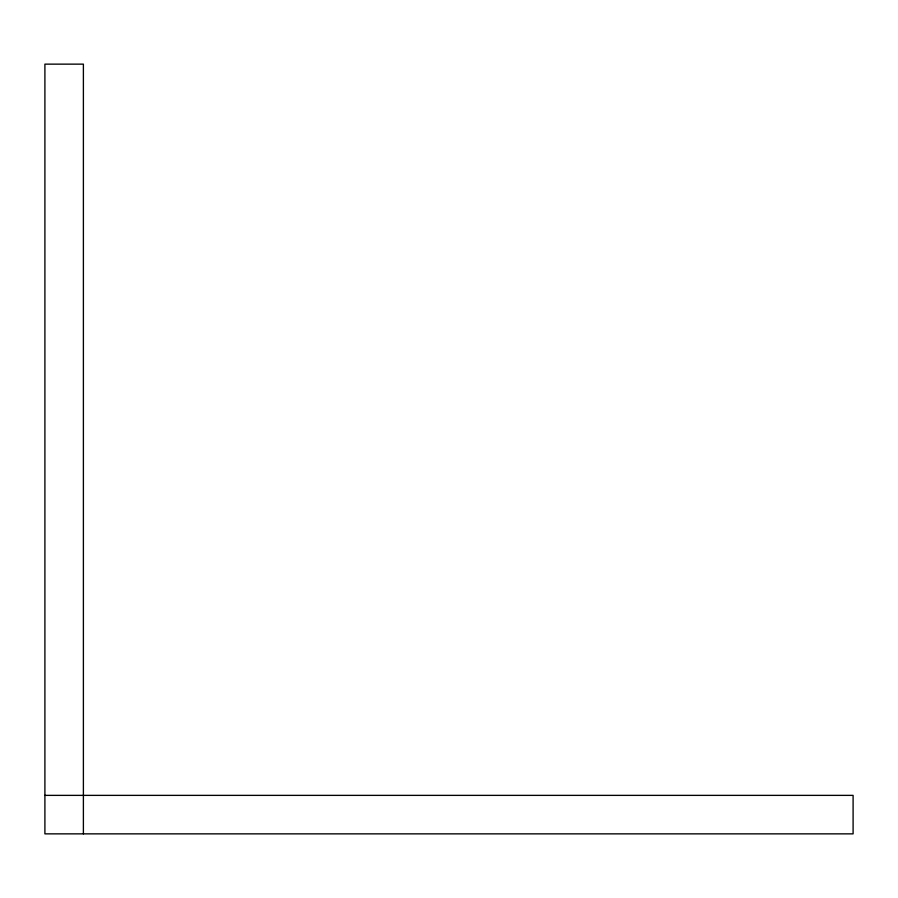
<?xml version="1.0" encoding="UTF-8"?>
<svg xmlns="http://www.w3.org/2000/svg" width="898" height="898" viewBox="0 0 898 898"><rect width="100%" height="100%" fill="white"/><g stroke="black" fill="none" stroke-linecap="round" stroke-linejoin="round"><path stroke-width="1.35" d="M44.9 795.37L853.1 795.37L853.1 833.86L44.9 833.86L44.9 64.14L83.391 64.14L83.391 833.86"/></g></svg>
